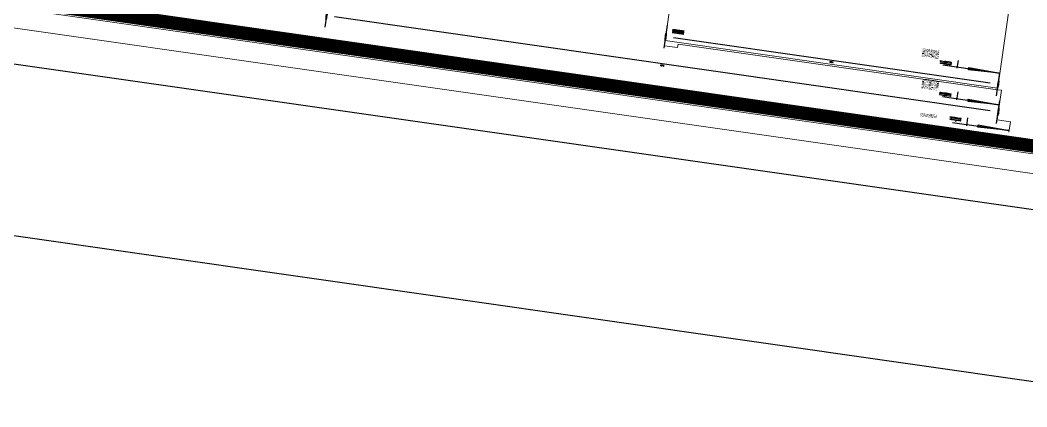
# Model space of a CAD drawing. Header units: millimetres. Extents: x -361192058 to 101130107379, y -14071650034 to 19218552450.
# Drawn here: x -130445.4 to -130000.3, y 44844 to 45014.9 of the extents above; entities that cross this region are included whole.
import ezdxf
from ezdxf.enums import TextEntityAlignment as Align

# ---------------------------------------------------------------- set-up
doc = ezdxf.new("R2010")
doc.units = ezdxf.units.MM
doc.header["$LTSCALE"] = 0.5
for name, color, linetype in [('02', 2, 'Continuous'), ('DIVERSOS', 4, 'Continuous'), ('HACH', 8, 'Continuous'), ('parede', 2, 'Continuous'), ('texto pequeno', 3, 'Continuous'), ('TXT_0', 7, 'Continuous')]:
    doc.layers.add(name, color=color, linetype=linetype)
doc.styles.add('ADITIVOCAD', font='ROMANS.shx')
doc.styles.add('SANSSERIF', font='sas_____.pfb', dxfattribs={"height": 1})
doc.styles.get("Standard").update_dxf_attribs({"font": 'txt.shx', "height": 0.12})
doc.dimstyles.new('ESCALA50', dxfattribs={"dimtxt": 0.1, "dimasz": 0.06, "dimexe": 0.18, "dimexo": 0.06, "dimgap": 0.1, "dimtad": 1, "dimzin": 4, "dimdsep": 46, "dimtxsty": 'Standard', "dimblk1": 'BOLA', "dimblk2": 'BOLA', "dimsah": 1, "dimcen": -0.06, "dimse1": 1, "dimse2": 1, "dimclrd": 7, "dimclrt": 3, "dimadec": 0, "dimazin": 0, "dimtfac": 1, "dimtix": 1, "dimtmove": 0, "dimatfit": 3, "dimldrblk": 'BOLA', "dimfxl": 0, "dimtolj": 1, "dimtzin": 4, "dimarcsym": 0})
picture_1 = doc.add_image_def('image2.jpg', size_in_pixel=(290, 928))

# ---------------------------------------------------------------- blocks, each defined once
blk = doc.blocks.new('Adc_nivelelev')
blk.add_hatch(color=256).paths.add_polyline_path([(0, 0), (0.1307, 0.2715), (0, 0.2715)])
for p, q in [((0, 0.4955), (0, 0)), ((-0.1376, 0.3683), (0.76, 0.3683))]:
    blk.add_line(p, q)
blk.add_lwpolyline([(-0.1307, 0.2715), (0.1307, 0.2715), (0, 0)], close=True)
at = {"flags": 8}
blk.add_attdef('NIVEL', (0.1106, 0.4235), '', height=0.1, dxfattribs=at)
blk = doc.blocks.new('BOLA')
for p, q in [((0, -1.44), (0, 1.44)), ((-1.44, 0), (1.44, 0))]:
    blk.add_line(p, q)
blk.add_circle((0, 0), 0.452)
blk = doc.blocks.new('*D1857')
at = {"layer": 'Defpoints', "color": 0, "lineweight": 30, "transparency": 16777216}
for p in [(5067.9825, 2358.9643), (5067.9825, 2358.9643), (5067.9825, 2353.9143)]:
    blk.add_point(p, dxfattribs=at)
at = {"layer": 'DIVERSOS', "color": 7, "lineweight": -2, "transparency": 16777216}
blk.add_line((5067.9825, 2353.9743), (5067.9825, 2358.9043), dxfattribs=at)
at = {"layer": 'DIVERSOS', "color": 7, "lineweight": -2, "transparency": 16777216, "xscale": 0.06, "yscale": 0.06, "zscale": 0.06}
for p, rotation in [((5067.9825, 2358.9643), 90), ((5067.9825, 2353.9143), 270)]:
    blk.add_blockref('BOLA', p, dxfattribs=dict(at, rotation=rotation))
at = {"layer": 'DIVERSOS', "color": 3, "lineweight": 18, "transparency": 16777216, "insert": (5067.8225, 2356.4393), "char_height": 0.12, "attachment_point": 5, "rotation": 90}
blk.add_mtext('\\A1;5.05', dxfattribs=at)
blk = doc.blocks.new('*D1864')
at = {"layer": '02', "color": 7, "lineweight": -2, "transparency": 16777216}
blk.add_line((5070.6227, 2354.0043), (5070.6227, 2356.3843), dxfattribs=at)
at = {"layer": 'Defpoints', "color": 0, "lineweight": 30, "transparency": 16777216}
for p in [(5070.2451, 2356.4443), (5070.6227, 2356.4443), (5070.2451, 2353.9443)]:
    blk.add_point(p, dxfattribs=at)
at = {"layer": '02', "color": 7, "lineweight": -2, "transparency": 16777216, "xscale": 0.06, "yscale": 0.06, "zscale": 0.06}
for p, rotation in [((5070.6227, 2356.4443), 90), ((5070.6227, 2353.9443), 270)]:
    blk.add_blockref('BOLA', p, dxfattribs=dict(at, rotation=rotation))
at = {"layer": '02', "color": 3, "transparency": 16777216, "insert": (5070.4627, 2355.1943), "char_height": 0.12, "attachment_point": 5, "rotation": 90}
blk.add_mtext('\\A1;2.50', dxfattribs=at)
blk = doc.blocks.new('APROVADO QUADRA 21.2 MBVII')
at = {"layer": '02', "lineweight": 18}
for points in [[(5064.4488, 2350.4957), (5125.6488, 2350.4957), (5125.6488, 2395.0457), (5064.4488, 2395.0457)], [(5065.1988, 2351.2457), (5096.1775, 2351.2457), (5096.1775, 2360.493), (5065.1988, 2360.493)]]:
    blk.add_lwpolyline(points, close=True, dxfattribs=at)
at = {"layer": '02', "lineweight": 18, "const_width": 0.1}
blk.add_lwpolyline([(5065.1988, 2351.2457), (5124.8988, 2351.2457), (5124.8988, 2394.2957), (5065.1988, 2394.2957)], close=True, dxfattribs=at)
at = {"layer": '02', "lineweight": 18}
blk.add_lwpolyline([(5064.4488, 2350.4957), (5062.5738, 2350.4957), (5062.5738, 2369.9957), (5064.4488, 2371.8707), (5065.1988, 2371.8707)], dxfattribs=at)
at = {"layer": 'HACH', "lineweight": 18}
blk.add_line((5070.2451, 2356.4443), (5078.0451, 2356.4443), dxfattribs=at)
at = {"layer": 'parede', "lineweight": 18}
for p, q in [((5069.7451, 2356.3443), (5069.7451, 2356.4443)), ((5069.7451, 2356.4443), (5070.2451, 2356.4443)), ((5070.2451, 2353.9443), (5070.2451, 2356.4443)), ((5070.0951, 2356.3443), (5069.7451, 2356.3443)), ((5070.0951, 2353.9443), (5070.0951, 2356.3443)), ((5070.0951, 2353.9443), (5078.0451, 2353.9443)), ((5070.0951, 2353.9143), (5070.0951, 2353.9443)), ((5070.0951, 2353.9143), (5067.1951, 2353.9143)), ((5067.1951, 2353.9143), (5067.1951, 2353.8143)), ((5067.1951, 2353.8143), (5066.1951, 2353.8143))]:
    blk.add_line(p, q, dxfattribs=at)
at = {"layer": 'TXT_0', "lineweight": 18}
ref = blk.add_blockref('Adc_nivelelev', (5071.7155, 2353.9443), dxfattribs=dict(at, xscale=0.8626357221426701, yscale=0.8626357221426701, zscale=0.8626357221426701))
ref.add_attrib('NIVEL', '0.03', (5071.8109, 2354.3096), dxfattribs={"height": 0.08626, "flags": 8})
ref = blk.add_blockref('Adc_nivelelev', (5068.6855, 2353.9143), dxfattribs=dict(at, xscale=0.8626357221426701, yscale=0.8626357221426701, zscale=0.8626357221426701))
ref.add_attrib('NIVEL', '0.00', (5068.7809, 2354.2796), dxfattribs={"height": 0.08626, "flags": 8})
ref = blk.add_blockref('Adc_nivelelev', (5066.3549, 2353.8143), dxfattribs=dict(at, xscale=0.8626357221426701, yscale=0.8626357221426701, zscale=0.8626357221426701))
ref.add_attrib('NIVEL', '-0.10', (5066.4502, 2354.1796), dxfattribs={"height": 0.08626, "flags": 8})
at = {"color": 0, "lineweight": 13, "flags": 8}
for p in [(4700.7247, 2280.1125), (4699.5738, 2277.8964), (4702.3546, 2276.195), (4703.6722, 2274.085), (4699.8445, 2272.2194), (4703.0488, 2270.137), (4703.0877, 2267.9803), (4700.6523, 2261.5216), (4700.7007, 2257.1593)]:
    blk.add_attdef('NIVEL', p, '', height=0.075, dxfattribs=at)
for rotation, width, p in [(90, 0.8, (4700.8205, 2275.7521)), (270, 0.6, (4703.8437, 2274.9021)), (90, 0.8, (4701.5575, 2268.5021)), (180, 0.6, (4651.1817, 2236.1931))]:
    blk.add_attdef('$PORTA', text='', height=0.09, rotation=rotation, dxfattribs=dict(at, width=width)).set_placement(p, align=Align.MIDDLE)
for p in [(4654.176, 2240.463), (4648.499, 2240.1923), (4633.4388, 2239.3361), (4637.8012, 2239.3845), (4656.3921, 2239.3121), (4652.4746, 2237.6822), (4644.2598, 2236.9491), (4646.4166, 2236.988), (4650.3646, 2236.3646)]:
    blk.add_attdef('NIVEL', p, '', height=0.075, rotation=270, dxfattribs=at)
at = {"color": 0, "lineweight": 13, "width": 0.8, "flags": 8}
for p in [(4652.0317, 2239.2163), (4644.7817, 2238.4793)]:
    blk.add_attdef('$PORTA', text='', height=0.09, dxfattribs=at).set_placement(p, align=Align.MIDDLE)
at = {"layer": 'HACH', "lineweight": 18, "style": 'ADITIVOCAD'}
blk.add_text('MURO', height=0.08748, dxfattribs=at).set_placement((5071.0522, 2356.3129))
at = {"layer": 'texto pequeno', "lineweight": 18, "style": 'SANSSERIF'}
for s, p in [('VIA', (5066.4908, 2354.3609)), ('PASSEIO', (5069.1873, 2354.3811)), ('JARDIM', (5072.2173, 2354.4111))]:
    blk.add_text(s, height=0.126, dxfattribs=at).set_placement(p)
at = {"layer": '02', "color": 6}
dim = blk.add_linear_dim(base=(5070.6227, 2356.4443), p1=(5070.2451, 2353.9443), p2=(5070.2451, 2356.4443), angle=90, dimstyle='ESCALA50', override={"dimfxl": 0.18}, dxfattribs=at)
dim.commit()
dim.dimension.update_dxf_attribs({"geometry": '*D1864', "text_midpoint": (5070.4627, 2355.1943)})
at = {"layer": 'DIVERSOS', "lineweight": 18}
dim = blk.add_linear_dim(base=(5067.9825, 2358.9643), p1=(5067.9825, 2353.9143), p2=(5067.9825, 2358.9643), angle=90, dimstyle='ESCALA50', dxfattribs=at)
dim.commit()
dim.dimension.update_dxf_attribs({"geometry": '*D1857', "text_midpoint": (5067.8225, 2356.4393)})
at = {"layer": '02', "color": 0, "lineweight": 30}
image = blk.add_image(picture_1, insert=(5042.653, 2352.0523), size_in_units=(16.4637, 52.6838), dxfattribs=at)
image.dxf.flags = 7

msp = doc.modelspace()

# ---------------------------------------------------------------- block references
at = {"layer": '02', "color": 0, "lineweight": 30, "xscale": -4.574818403918471, "yscale": -59.40450511825884, "zscale": 4.574818403918471, "rotation": 261.8606972171988}
msp.add_blockref('APROVADO QUADRA 21.2 MBVII', (5129.041, 2225.201), dxfattribs=at)

doc.saveas('drawing.dxf')
